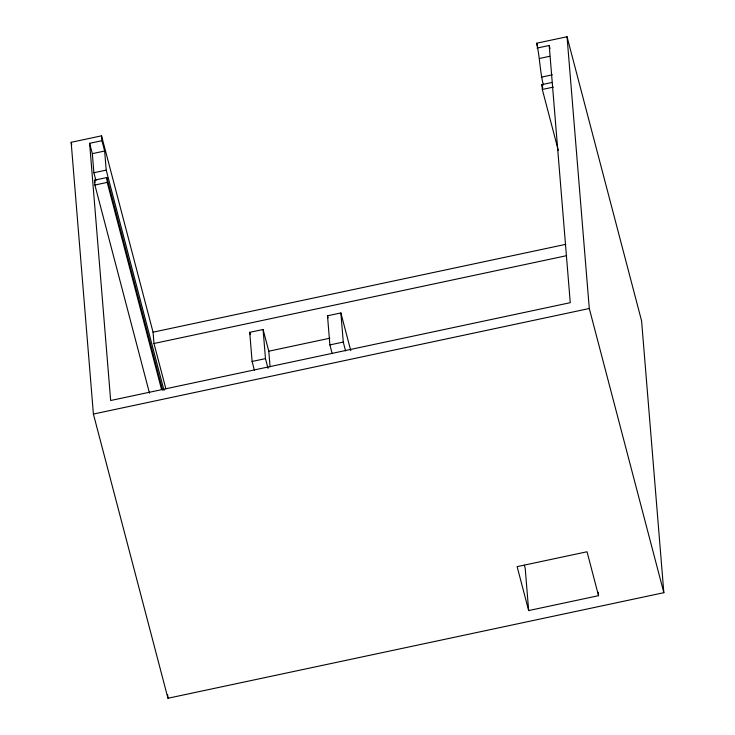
<?xml version="1.0" encoding="UTF-8"?>
<svg xmlns="http://www.w3.org/2000/svg" width="735" height="735" viewBox="0 0 735 735"><rect width="100%" height="100%" fill="white"/><g stroke="black" fill="none" stroke-linecap="round" stroke-linejoin="round"><path stroke-width="1.1" d="M543.34 84.92C539.876 71.231 539.876 56.953 536.66 43.218L567.043 36.75L641.6 320.938L663.843 592.695L167.957 698.25L93.4 414.062L71.157 142.305L101.54 135.837L153.055 332.183L153.982 343.502L165.889 388.907M537.055 48.069L549.21 45.487L570.259 302.682L110.663 400.511L89.615 143.316L101.935 140.688L101.54 135.837M95.918 180.488L93.887 172.734L92.325 153.643L104.646 151.024L101.935 140.688M539.766 58.405L549.716 56.292M541.3 77.166L552.352 74.814M93.887 172.734L106.207 170.107L104.646 151.024M558.288 150.363L542.311 89.459L541.915 84.608L551.856 82.495M149.499 393.188L94.888 185.027L94.493 180.176L106.823 177.548L162.591 390.138M542.311 89.459L553.363 87.107M94.888 185.027L107.218 182.399L106.823 177.548M153.055 332.183L565.739 244.342M153.982 343.502L566.667 255.661M254.429 370.321L252.105 361.464L249.716 332.349L263.093 329.5L268.78 351.201L270.067 366.875M332.165 353.581L329.886 344.908L327.507 315.784L340.875 312.945L350.751 350.586M268.78 351.201L329.868 338.201M252.105 361.464L265.473 358.616L263.093 329.5M329.886 344.908L343.263 342.06L340.875 312.945M93.4 414.062L589.286 308.507L567.043 36.75M598.547 595.681L587.026 551.764L517.137 566.639L528.658 610.564L598.547 595.681L598.272 592.272M549.21 45.487L550.028 48.584M536.66 43.218L537.533 46.544M541.915 84.608L542.788 87.934M589.286 308.507L663.843 592.695M524.358 565.206L525.222 568.504L528.658 610.564M343.263 342.06L345.588 350.917M327.507 315.784L328.076 317.961M265.473 358.616L268.036 368.382M249.716 332.349L250.304 334.563M106.207 170.107L164.015 390.45M107.218 182.399L161.535 389.458M89.615 143.316L92.325 153.643M94.493 180.176L95.072 182.39M71.157 142.305L71.736 144.519M167.672 694.823L167.957 698.25"/></g></svg>
